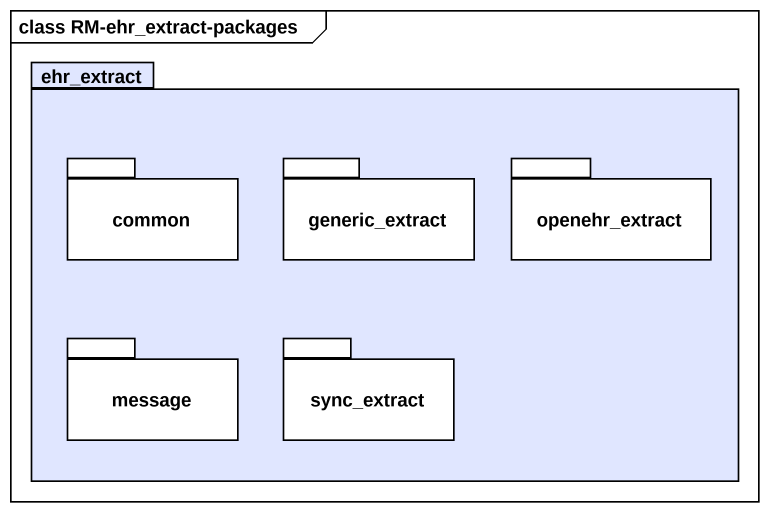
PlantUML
@startuml
mainframe class RM-ehr_extract-packages
package ehr_extract #E0E6FF {
  package common {
  }
  package generic_extract {
  }
  package openehr_extract {
  }
  package message {
  }
  package sync_extract {
  }
}
@enduml
